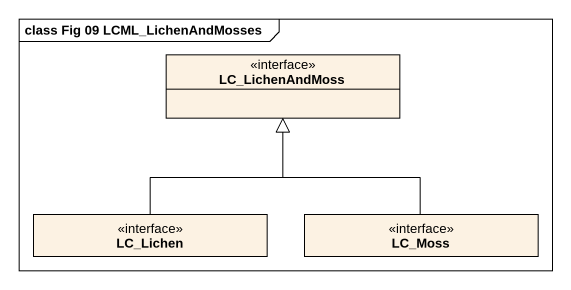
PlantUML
@startuml
mainframe class Fig 09 LCML_LichenAndMosses
hide circle
hide empty members
class LC_LichenAndMoss <<interface>> #FCF2E3
class LC_Lichen <<interface>> #FCF2E3
class LC_Moss <<interface>> #FCF2E3
LC_Lichen -up-|> LC_LichenAndMoss
LC_Moss -up-|> LC_LichenAndMoss
@enduml
